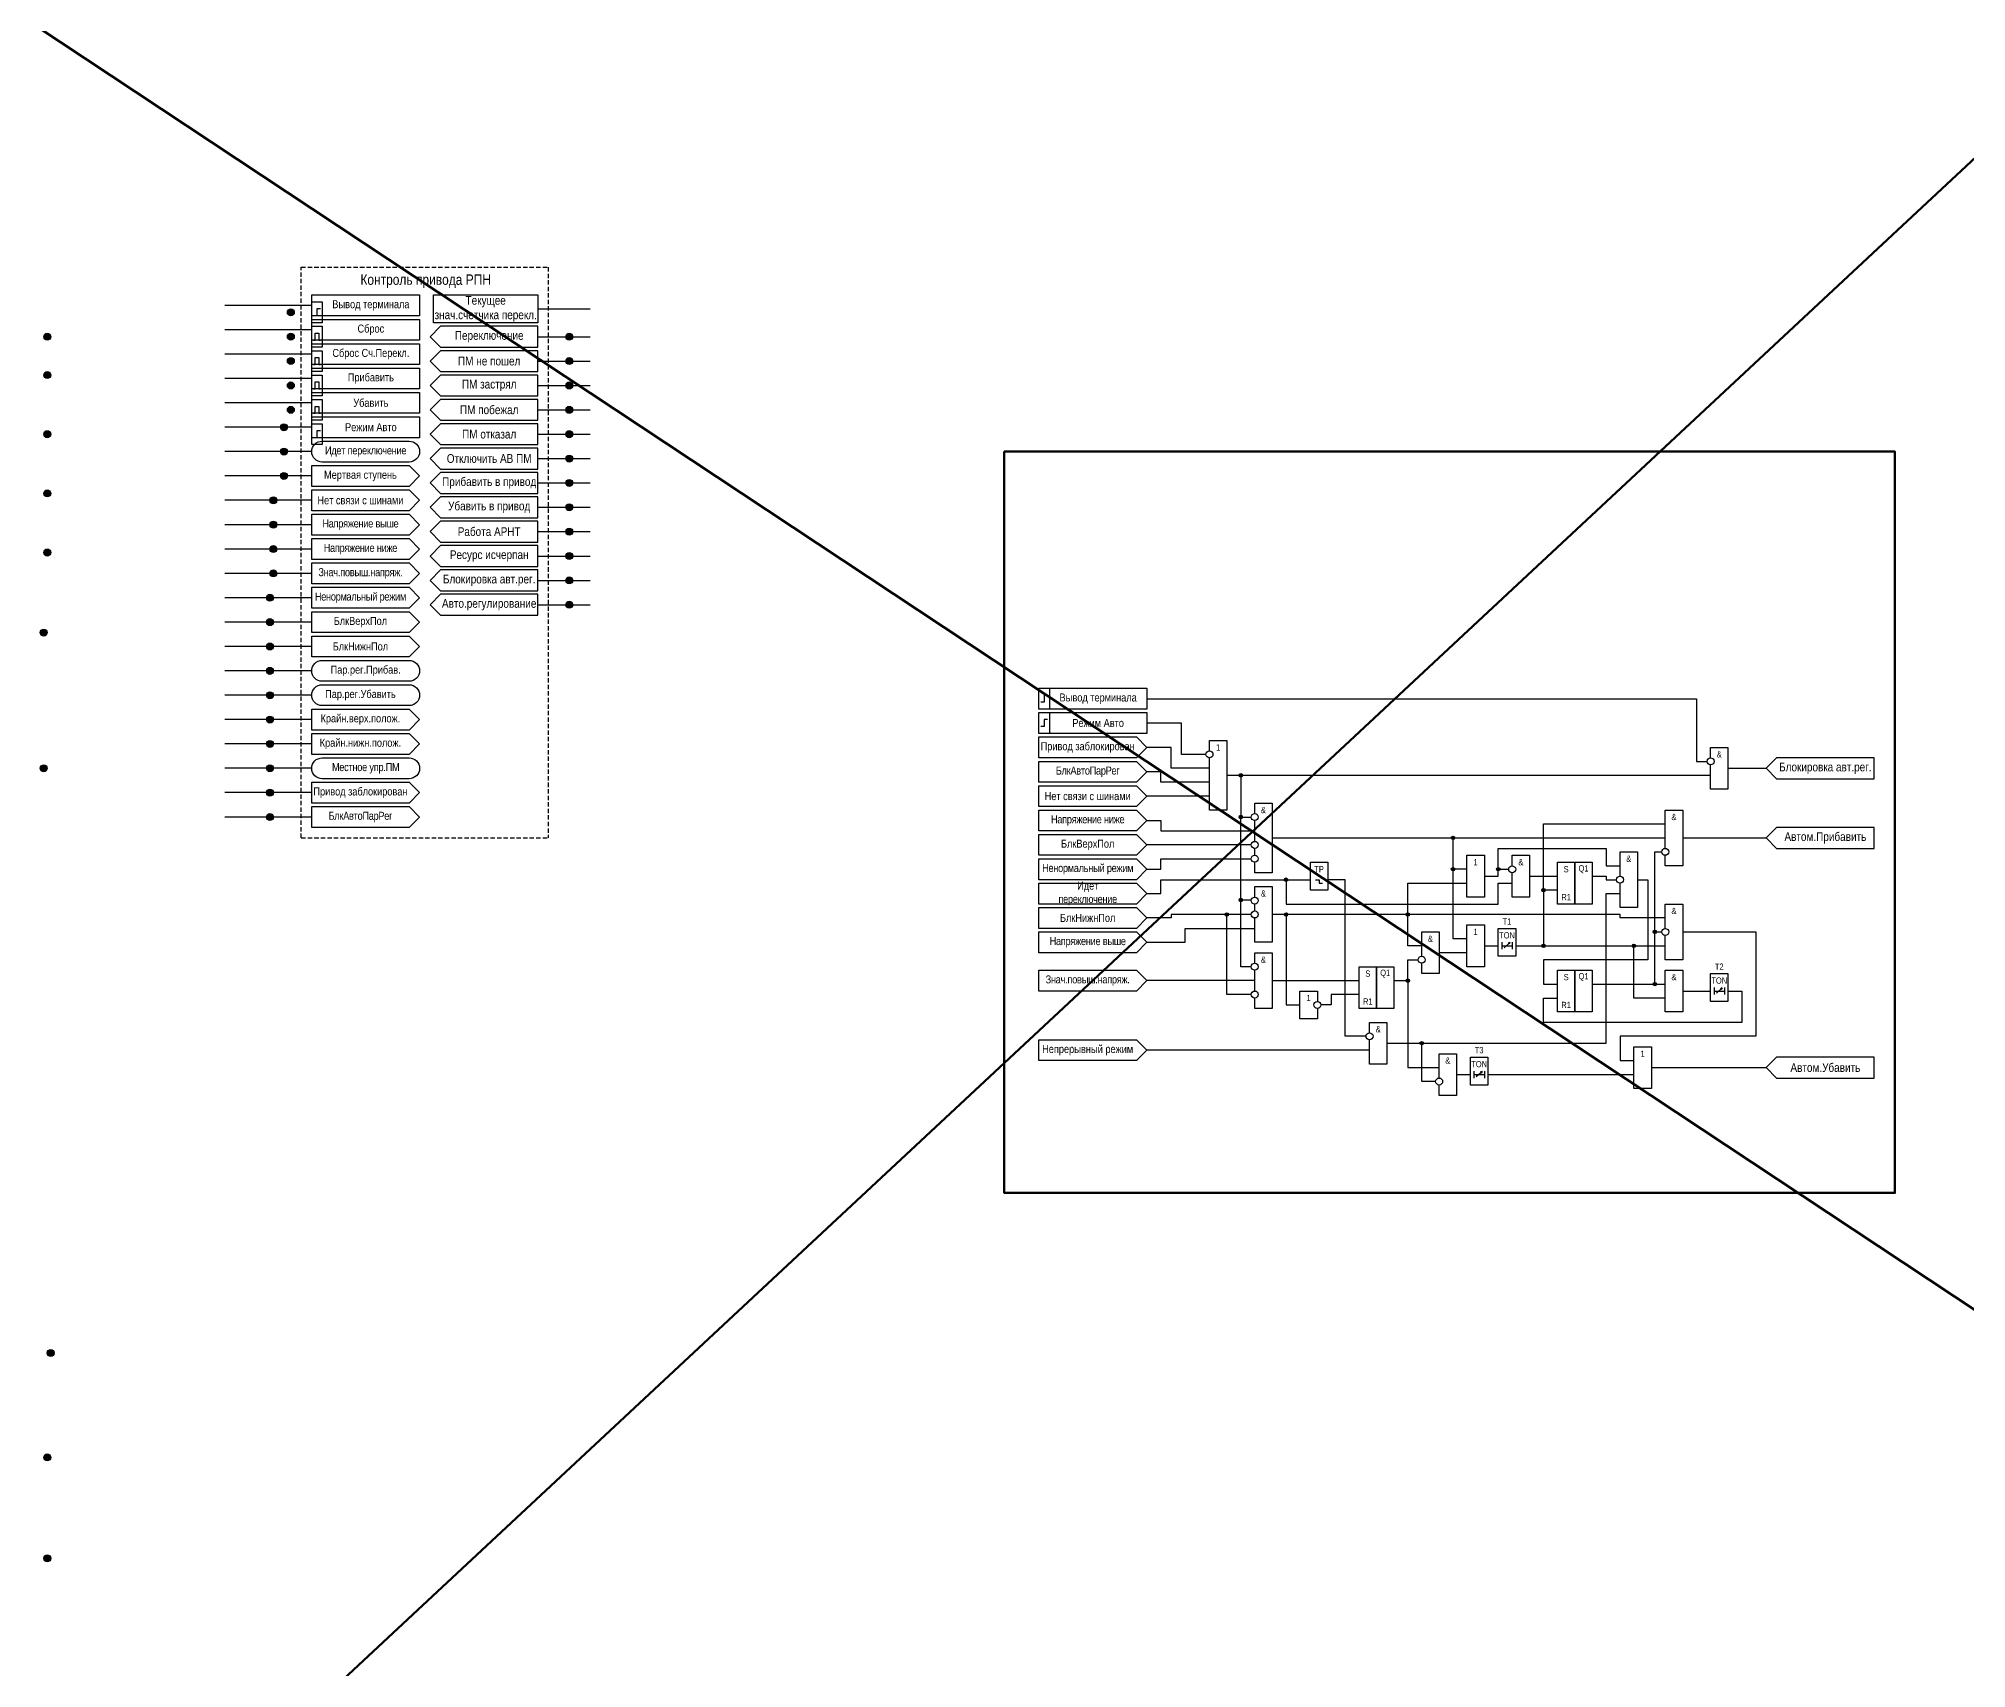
# Model space of a CAD drawing. Header units: millimetres. Extents: x -294 to 1760, y -2326 to 922.
# Drawn here: x 252 to 806, y -15 to 454 of the extents above; entities that cross this region are included whole.
import ezdxf

# ---------------------------------------------------------------- set-up
doc = ezdxf.new("R2010")
doc.units = ezdxf.units.MM
doc.linetypes.add('штриховая2', pattern=[0.375, 0.25, -0.125])
doc.layers.add('0 @ 1 (1)', color=7, linetype='Continuous')
doc.layers.add('Основная', color=7, linetype='Continuous')
doc.layers.add('TEXT', color=7, linetype='Continuous', lineweight=25)
doc.styles.add('2.5_Gost_RD', font='ARIALN.TTF', dxfattribs={"height": 2.5})
doc.styles.add('3.5_Gost_RD', font='ARIALN.TTF', dxfattribs={"height": 3.5})

# ---------------------------------------------------------------- blocks, each defined once
blk = doc.blocks.new('Точка')
at = {"ltscale": 100}
h = blk.add_hatch(color=256, dxfattribs=at)
h.dxf.hatch_style = 1
edge = h.paths.add_edge_path()
edge.add_arc((0, 0), 0.5, 0, 360)
blk.add_circle((0, 0), 0.5, dxfattribs=at)

msp = doc.modelspace()

# ---------------------------------------------------------------- hatches: boundary and pattern name
at = {"ltscale": 100}
h = msp.add_hatch(color=3, dxfattribs=at)
h.dxf.hatch_style = 1
h.paths.add_polyline_path([(325, 375, 1), (323, 375, 1)])
h = msp.add_hatch(color=3, dxfattribs=at)
h.dxf.hatch_style = 1
h.paths.add_polyline_path([(255, 368, 1), (253, 368, 1)])
h = msp.add_hatch(color=3, dxfattribs=at)
h.dxf.hatch_style = 1
h.paths.add_polyline_path([(325, 368, 1), (323, 368, 1)])
h = msp.add_hatch(color=3, dxfattribs=at)
h.dxf.hatch_style = 1
h.paths.add_polyline_path([(405, 368, 1), (403, 368, 1)])
h = msp.add_hatch(color=3, dxfattribs=at)
h.dxf.hatch_style = 1
h.paths.add_polyline_path([(325, 361, 1), (323, 361, 1)])
h = msp.add_hatch(color=3, dxfattribs=at)
h.dxf.hatch_style = 1
h.paths.add_polyline_path([(405, 361, 1), (403, 361, 1)])
h = msp.add_hatch(color=3, dxfattribs=at)
h.dxf.hatch_style = 1
h.paths.add_polyline_path([(255, 357, 1), (253, 357, 1)])
h = msp.add_hatch(color=3, dxfattribs=at)
h.dxf.hatch_style = 1
h.paths.add_polyline_path([(325, 354, 1), (323, 354, 1)])
h = msp.add_hatch(color=3, dxfattribs=at)
h.dxf.hatch_style = 1
h.paths.add_polyline_path([(405, 354, 1), (403, 354, 1)])
h = msp.add_hatch(color=3, dxfattribs=at)
h.dxf.hatch_style = 1
h.paths.add_polyline_path([(325, 347, 1), (323, 347, 1)])
h = msp.add_hatch(color=3, dxfattribs=at)
h.dxf.hatch_style = 1
h.paths.add_polyline_path([(405, 347, 1), (403, 347, 1)])
h = msp.add_hatch(color=3, dxfattribs=at)
h.dxf.hatch_style = 1
h.paths.add_polyline_path([(255, 340, 1), (253, 340, 1)])
h = msp.add_hatch(color=3, dxfattribs=at)
h.dxf.hatch_style = 1
h.paths.add_polyline_path([(323, 342, 1), (321, 342, 1)])
h = msp.add_hatch(color=3, dxfattribs=at)
h.dxf.hatch_style = 1
h.paths.add_polyline_path([(405, 340, 1), (403, 340, 1)])
h = msp.add_hatch(color=3, dxfattribs=at)
h.dxf.hatch_style = 1
h.paths.add_polyline_path([(323, 335, 1), (321, 335, 1)])
h = msp.add_hatch(color=3, dxfattribs=at)
h.dxf.hatch_style = 1
h.paths.add_polyline_path([(405, 333, 1), (403, 333, 1)])
h = msp.add_hatch(color=3, dxfattribs=at)
h.dxf.hatch_style = 1
h.paths.add_polyline_path([(323, 328, 1), (321, 328, 1)])
h = msp.add_hatch(color=3, dxfattribs=at)
h.dxf.hatch_style = 1
h.paths.add_polyline_path([(405, 326, 1), (403, 326, 1)])
h = msp.add_hatch(color=3, dxfattribs=at)
h.dxf.hatch_style = 1
h.paths.add_polyline_path([(255, 323, 1), (253, 323, 1)])
h = msp.add_hatch(color=3, dxfattribs=at)
h.dxf.hatch_style = 1
h.paths.add_polyline_path([(320, 321, 1), (318, 321, 1)])
h = msp.add_hatch(color=3, dxfattribs=at)
h.dxf.hatch_style = 1
h.paths.add_polyline_path([(405, 319, 1), (403, 319, 1)])
h = msp.add_hatch(color=3, dxfattribs=at)
h.dxf.hatch_style = 1
h.paths.add_polyline_path([(320, 314, 1), (318, 314, 1)])
h = msp.add_hatch(color=3, dxfattribs=at)
h.dxf.hatch_style = 1
h.paths.add_polyline_path([(405, 312, 1), (403, 312, 1)])
h = msp.add_hatch(color=3, dxfattribs=at)
h.dxf.hatch_style = 1
h.paths.add_polyline_path([(255, 306, 1), (253, 306, 1)])
h = msp.add_hatch(color=3, dxfattribs=at)
h.dxf.hatch_style = 1
h.paths.add_polyline_path([(320, 307, 1), (318, 307, 1)])
h = msp.add_hatch(color=3, dxfattribs=at)
h.dxf.hatch_style = 1
h.paths.add_polyline_path([(405, 305, 1), (403, 305, 1)])
h = msp.add_hatch(color=3, dxfattribs=at)
h.dxf.hatch_style = 1
h.paths.add_polyline_path([(320, 300, 1), (318, 300, 1)])
h = msp.add_hatch(color=3, dxfattribs=at)
h.dxf.hatch_style = 1
h.paths.add_polyline_path([(319, 293, 1), (317, 293, 1)])
h = msp.add_hatch(color=3, dxfattribs=at)
h.dxf.hatch_style = 1
h.paths.add_polyline_path([(405, 298, 1), (403, 298, 1)])
h = msp.add_hatch(color=3, dxfattribs=at)
h.dxf.hatch_style = 1
h.paths.add_polyline_path([(405, 291, 1), (403, 291, 1)])
h = msp.add_hatch(color=3, dxfattribs=at)
h.dxf.hatch_style = 1
h.paths.add_polyline_path([(254, 283, 1), (252, 283, 1)])
h = msp.add_hatch(color=3, dxfattribs=at)
h.dxf.hatch_style = 1
h.paths.add_polyline_path([(319, 286, 1), (317, 286, 1)])
h = msp.add_hatch(color=3, dxfattribs=at)
h.dxf.hatch_style = 1
h.paths.add_polyline_path([(319, 279, 1), (317, 279, 1)])
h = msp.add_hatch(color=3, dxfattribs=at)
h.dxf.hatch_style = 1
h.paths.add_polyline_path([(319, 272, 1), (317, 272, 1)])
h = msp.add_hatch(color=3, dxfattribs=at)
h.dxf.hatch_style = 1
h.paths.add_polyline_path([(319, 265, 1), (317, 265, 1)])
h = msp.add_hatch(color=3, dxfattribs=at)
h.dxf.hatch_style = 1
h.paths.add_polyline_path([(319, 258, 1), (317, 258, 1)])
h = msp.add_hatch(color=3, dxfattribs=at)
h.dxf.hatch_style = 1
h.paths.add_polyline_path([(319, 251, 1), (317, 251, 1)])
h = msp.add_hatch(color=3, dxfattribs=at)
h.dxf.hatch_style = 1
h.paths.add_polyline_path([(254, 244, 1), (252, 244, 1)])
h = msp.add_hatch(color=3, dxfattribs=at)
h.dxf.hatch_style = 1
h.paths.add_polyline_path([(319, 244, 1), (317, 244, 1)])
h = msp.add_hatch(color=3, dxfattribs=at)
h.dxf.hatch_style = 1
h.paths.add_polyline_path([(319, 237, 1), (317, 237, 1)])
h = msp.add_hatch(color=3, dxfattribs=at)
h.dxf.hatch_style = 1
h.paths.add_polyline_path([(319, 230, 1), (317, 230, 1)])
h = msp.add_hatch(color=3, dxfattribs=at)
h.dxf.hatch_style = 1
h.paths.add_polyline_path([(256, 76, 1), (254, 76, 1)])
h = msp.add_hatch(color=3, dxfattribs=at)
h.dxf.hatch_style = 1
h.paths.add_polyline_path([(255, 46, 1), (253, 46, 1)])
h = msp.add_hatch(color=3, dxfattribs=at)
h.dxf.hatch_style = 1
h.paths.add_polyline_path([(255, 17, 1), (253, 17, 1)])

# ---------------------------------------------------------------- linework, layer by layer
at = {"linetype": 'штриховая2', "ltscale": 5}
for p, q in [((327, 388), (398, 388)), ((327, 224), (327, 388)), ((398, 388), (398, 224)), ((327, 224), (398, 224))]:
    msp.add_line(p, q, dxfattribs=at)
at = {"ltscale": 100}
for p, q in [((330, 377), (305, 377)), ((395, 376), (410, 376)), ((330, 370), (305, 370)), ((395, 368), (410, 368)), ((330, 363), (305, 363)), ((395, 361), (410, 361)), ((330, 356), (305, 356)), ((395, 354), (410, 354)), ((330, 349), (305, 349)), ((395, 347), (410, 347)), ((395, 347), (410, 347)), ((330, 342), (305, 342)), ((395, 340), (410, 340)), ((395, 340), (410, 340)), ((330, 335), (305, 335)), ((395, 333), (410, 333)), ((330, 328), (305, 328)), ((358, 325), (330, 325)), ((395, 326), (410, 326)), ((330, 321), (305, 321)), ((358, 318), (330, 318)), ((395, 319), (410, 319)), ((330, 314), (305, 314)), ((358, 311), (330, 311)), ((395, 312), (410, 312)), ((330, 307), (305, 307)), ((395, 305), (410, 305)), ((330, 300), (305, 300)), ((358, 304), (330, 304)), ((358, 297), (330, 297)), ((395, 298), (410, 298)), ((330, 293), (305, 293)), ((358, 290), (330, 290)), ((395, 291), (410, 291)), ((330, 286), (305, 286)), ((358, 283), (330, 283)), ((330, 279), (305, 279)), ((330, 272), (305, 272)), ((358, 276), (330, 276)), ((330, 265), (305, 265)), ((330, 258), (305, 258)), ((358, 255), (330, 255)), ((330, 251), (305, 251)), ((330, 244), (305, 244)), ((358, 248), (330, 248)), ((737, 244), (748, 244)), ((330, 237), (305, 237)), ((358, 234), (330, 234)), ((330, 230), (305, 230)), ((724, 224), (748, 224)), ((619.5, 211), (620.5, 211)), ((567, 205), (539, 205)), ((667, 193), (671, 193)), ((724, 180), (732, 180)), ((659, 156), (663, 156)), ((715, 158), (748, 158))]:
    msp.add_line(p, q, dxfattribs=at)
at = {"color": 7, "ltscale": 100}
for p, q in [((672.67, 192.41), (674.34, 193.9)), ((674.34, 193.9), (673.82, 193.68)), ((674.34, 193.9), (674.08, 193.43)), ((733.67, 179.41), (735.34, 180.9)), ((735.34, 180.9), (734.82, 180.68)), ((735.34, 180.9), (735.08, 180.43)), ((664.67, 155.41), (666.34, 156.9)), ((666.34, 156.9), (665.82, 156.68)), ((666.34, 156.9), (666.08, 156.43))]:
    msp.add_line(p, q, dxfattribs=at)
at = {"color": 2, "lineweight": 106, "ltscale": 100}
for points in [[(-218, -537), (1347, 922)], [(-294, 818), (1760, -542)]]:
    msp.add_lwpolyline(points, dxfattribs=at)
at = {"ltscale": 100}
for points in [[(330, 380), (361, 380), (361, 374), (330, 374)], [(330, 378), (333, 378), (333, 372), (330, 372)], [(365, 380), (395, 380), (395, 372), (365, 372)], [(330, 373), (361, 373), (361, 367), (330, 367)], [(330, 371), (333, 371), (333, 365), (330, 365)], [(330, 366), (361, 366), (361, 360), (330, 360)], [(395, 365), (395, 371), (367, 371), (364, 368), (367, 365)], [(330, 364), (333, 364), (333, 358), (330, 358)], [(395, 358), (395, 364), (367, 364), (364, 361), (367, 358)], [(330, 359), (361, 359), (361, 353), (330, 353)], [(330, 357), (333, 357), (333, 351), (330, 351)], [(395, 351), (395, 357), (367, 357), (364, 354), (367, 351)], [(330, 352), (361, 352), (361, 346), (330, 346)], [(330, 350), (333, 350), (333, 344), (330, 344)], [(395, 344), (395, 350), (367, 350), (364, 347), (367, 344)], [(330, 345), (361, 345), (361, 339), (330, 339)], [(330, 343), (333, 343), (333, 337), (330, 337)], [(395, 337), (395, 343), (367, 343), (364, 340), (367, 337)], [(395, 330), (395, 336), (367, 336), (364, 333), (367, 330)], [(395, 323), (395, 329), (367, 329), (364, 326), (367, 323)], [(395, 316), (395, 322), (367, 322), (364, 319), (367, 316)], [(395, 309), (395, 315), (367, 315), (364, 312), (367, 309)], [(395, 302), (395, 308), (367, 308), (364, 305), (367, 302)], [(395, 295), (395, 301), (367, 301), (364, 298), (367, 295)], [(395, 288), (395, 294), (367, 294), (364, 291), (367, 288)], [(539, 267), (542, 267), (542, 261), (539, 261)], [(539, 267), (570, 267), (570, 261), (539, 261)], [(539, 260), (542, 260), (542, 254), (539, 254)], [(539, 260), (570, 260), (570, 254), (539, 254)], [(779, 241), (779, 247), (751, 247), (748, 244), (751, 241)], [(779, 221), (779, 227), (751, 227), (748, 224), (751, 221)], [(617, 217), (622, 217), (622, 209), (617, 209)], [(688, 217), (693, 217), (693, 205), (688, 205)], [(693, 217), (698, 217), (698, 205), (693, 205)], [(671, 198), (676, 198), (676, 190), (671, 190)], [(631, 187), (636, 187), (636, 175), (631, 175)], [(636, 187), (641, 187), (641, 175), (636, 175)], [(688, 186), (693, 186), (693, 174), (688, 174)], [(693, 186), (698, 186), (698, 174), (693, 174)], [(732, 185), (737, 185), (737, 177), (732, 177)], [(663, 161), (668, 161), (668, 153), (663, 153)], [(779, 155), (779, 161), (751, 161), (748, 158), (751, 155)]]:
    msp.add_lwpolyline(points, close=True, dxfattribs=at)
at = {"lineweight": 30, "ltscale": 100}
for points in [[(332.5, 376), (331.5, 376), (331.5, 374), (330.5, 374)], [(330.5, 367), (331, 367), (331, 369), (332, 369), (332, 367), (332.5, 367)], [(330.5, 360), (331, 360), (331, 362), (332, 362), (332, 360), (332.5, 360)], [(330.5, 353), (331, 353), (331, 355), (332, 355), (332, 353), (332.5, 353)], [(330.5, 346), (331, 346), (331, 348), (332, 348), (332, 346), (332.5, 346)], [(332.5, 341), (331.5, 341), (331.5, 339), (330.5, 339)], [(541.5, 265), (540.5, 265), (540.5, 263), (539.5, 263)], [(541.5, 258), (540.5, 258), (540.5, 256), (539.5, 256)]]:
    msp.add_lwpolyline(points, dxfattribs=at)
at = {"ltscale": 100}
for points in [[(333, 332, -1), (333, 338), (358, 338, -1), (358, 332)], [(333, 269, -1), (333, 275), (358, 275, -1), (358, 269)], [(333, 262, -1), (333, 268), (358, 268, -1), (358, 262)], [(333, 241, -1), (333, 247), (358, 247, -1), (358, 241)]]:
    msp.add_lwpolyline(points, format="xyb", close=True, dxfattribs=at)
at = {"color": 3, "lineweight": 106, "ltscale": 100}
msp.add_lwpolyline([(529, 335), (785, 335), (785, 122), (529, 122)], close=True, dxfattribs=at)
at = {"ltscale": 100}
for points in [[(330, 331), (358, 331), (361, 328), (358, 325), (330, 325), (330, 331)], [(330, 324), (358, 324), (361, 321), (358, 318), (330, 318), (330, 324)], [(330, 317), (358, 317), (361, 314), (358, 311), (330, 311), (330, 317)], [(330, 310), (358, 310), (361, 307), (358, 304), (330, 304), (330, 310)], [(330, 303), (358, 303), (361, 300), (358, 297), (330, 297), (330, 303)], [(330, 296), (358, 296), (361, 293), (358, 290), (330, 290), (330, 296)], [(330, 289), (358, 289), (361, 286), (358, 283), (330, 283), (330, 289)], [(330, 282), (358, 282), (361, 279), (358, 276), (330, 276), (330, 282)], [(330, 261), (358, 261), (361, 258), (358, 255), (330, 255), (330, 261)], [(570, 264), (728, 264), (728, 246), (731, 246)], [(587, 248), (580, 248), (580, 257), (570, 257)], [(330, 254), (358, 254), (361, 251), (358, 248), (330, 248), (330, 254)], [(539, 253), (567, 253), (570, 250), (567, 247), (539, 247), (539, 253)], [(588, 244), (577, 244), (577, 250), (570, 250)], [(588, 249), (588, 252), (593, 252), (593, 232), (588, 232), (588, 246)], [(732, 247), (732, 250), (737, 250), (737, 238), (732, 238), (732, 244)], [(539, 246), (567, 246), (570, 243), (567, 240), (539, 240), (539, 246)], [(588, 246), (588, 247)], [(732, 244), (732, 245)], [(330, 240), (358, 240), (361, 237), (358, 234), (330, 234), (330, 240)], [(539, 239), (567, 239), (570, 236), (567, 233), (539, 233), (539, 239)], [(588, 240), (574, 240), (574, 243), (570, 243)], [(593, 242), (732, 242)], [(597, 242), (597, 230), (600, 230)], [(330, 233), (358, 233), (361, 230), (358, 227), (330, 227), (330, 233)], [(588, 236), (570, 236)], [(601, 231), (601, 234), (606, 234), (606, 214), (601, 214), (601, 217)], [(539, 232), (567, 232), (570, 229), (567, 226), (539, 226), (539, 232)], [(570, 229), (574, 229), (574, 226), (601, 226)], [(600.01, 206.14), (597, 206.14), (597, 230)], [(601, 228), (601, 229)], [(601, 223), (601, 228)], [(684, 209), (684, 228), (719, 228)], [(719, 226), (719, 232), (724, 232), (724, 216), (719, 216), (719, 219)], [(539, 225), (567, 225), (570, 222), (567, 219), (539, 219), (539, 225)], [(600, 222), (570, 222)], [(606, 224), (719, 224)], [(662, 195), (658, 195), (658, 224)], [(719, 221), (719, 226)], [(539, 218), (567, 218), (570, 215), (567, 212), (539, 212), (539, 218)], [(570, 215), (574, 215), (574, 218), (600, 218)], [(601, 219), (601, 221)], [(662, 213), (662, 219), (667, 219), (667, 207), (662, 207), (662, 213)], [(671, 215), (671, 221), (702, 221), (702, 216), (706, 216)], [(675, 216), (675, 219), (680, 219), (680, 207), (675, 207), (675, 213)], [(698, 182), (716, 182), (716, 220), (718, 220)], [(706, 213), (706, 220), (711, 220), (711, 204), (706, 204), (706, 211)], [(539, 211), (567, 211), (570, 208), (567, 205), (539, 205), (539, 211)], [(570, 208), (574, 208), (574, 212), (610, 212), (610, 205), (671, 205), (671, 211), (675, 211)], [(610, 212), (617, 212)], [(618.5, 212), (619.5, 212)], [(619.5, 212), (619.5, 211)], [(633, 167), (627, 167), (627, 212), (622, 212)], [(645, 202), (645, 211), (662, 211)], [(662, 215), (658, 215)], [(667, 213), (671, 213), (671, 215), (674, 215)], [(675, 213), (675, 214)], [(680, 213), (688, 213)], [(711, 212), (714, 212), (714, 189), (684, 189), (684, 182), (688, 182)], [(698, 213), (702, 213), (702, 212), (705, 212)], [(600, 187), (597, 187), (597, 206.14)], [(601, 207), (601, 210), (606, 210), (606, 194), (601, 194), (601, 201)], [(601, 204), (601, 205)], [(639, 165), (702, 165), (702, 208), (706, 208)], [(688, 209), (684, 209), (684, 193)], [(719, 198), (719, 205), (724, 205), (724, 189), (719, 189), (719, 196)], [(539, 204), (567, 204), (570, 201), (567, 198), (539, 198), (539, 204)], [(600, 202), (577, 202), (577, 201), (570, 201)], [(600, 179), (593, 179), (593, 202)], [(601, 203), (601, 204)], [(719, 201), (706, 201), (706, 202), (606, 202)], [(610, 202), (610, 176), (614, 176)], [(649, 193), (645, 193), (645, 202)], [(539, 197), (567, 197), (570, 194), (567, 191), (539, 191), (539, 197)], [(570, 194), (581, 194), (581, 198), (601, 198)], [(649, 191), (649, 197), (654, 197), (654, 185), (649, 185), (649, 188)], [(662, 193), (662, 199), (667, 199), (667, 187), (662, 187), (662, 193)], [(672, 194), (672, 192)], [(675, 194), (675, 192)], [(724, 197), (745, 197), (745, 167), (706, 167), (706, 160), (710, 160)], [(716, 197), (718, 197)], [(601, 188), (601, 191), (606, 191), (606, 175), (601, 175), (601, 178)], [(641, 183), (645, 183), (645, 189), (648, 189)], [(649, 190), (649, 191)], [(662, 191), (654, 191)], [(672, 193), (675, 193)], [(676, 193), (719, 193)], [(719, 178), (710, 178), (710, 193)], [(539, 186), (567, 186), (570, 183), (567, 180), (539, 180), (539, 186)], [(601, 183), (570, 183)], [(601, 185), (601, 186)], [(601, 180), (601, 185)], [(606, 183), (631, 183)], [(645, 183), (645, 158), (654, 158)], [(719, 180), (719, 186), (724, 186), (724, 174), (719, 174), (719, 180)], [(614, 176), (614, 180), (619, 180), (619, 177)], [(631, 179), (623, 179), (623, 176), (620, 176)], [(737, 180), (741, 180), (741, 171), (684, 171), (684, 178), (688, 178)], [(716, 182), (719, 182)], [(733, 181), (733, 179)], [(733, 180), (736, 180)], [(736, 181), (736, 179)], [(619, 175), (619, 172), (614, 172), (614, 176)], [(634, 168), (634, 171), (639, 171), (639, 159), (634, 159), (634, 165)], [(539, 166), (567, 166), (570, 163), (567, 160), (539, 160), (539, 166)], [(634, 163), (570, 163)], [(634, 165), (634, 166)], [(653, 154), (649, 154), (649, 165)], [(654, 155), (654, 162), (659, 162), (659, 150), (654, 150), (654, 153)], [(710, 158), (710, 164), (715, 164), (715, 152), (710, 152), (710, 158)], [(664, 157), (664, 155)], [(664, 156), (667, 156)], [(667, 157), (667, 155)], [(668, 156), (710, 156)]]:
    msp.add_lwpolyline(points, dxfattribs=at)
for centre in [(324, 375), (254, 368), (324, 368), (404, 368), (324, 361), (404, 361), (254, 357), (324, 354), (404, 354), (324, 347), (404, 347), (254, 340), (322, 342), (404, 340), (322, 335), (404, 333), (322, 328), (404, 326), (254, 323), (319, 321), (404, 319), (319, 314), (404, 312), (254, 306), (319, 307), (404, 305), (319, 300), (318, 293), (404, 298), (404, 291), (253, 283), (318, 286), (318, 279), (318, 272), (318, 265), (318, 258), (318, 251), (253, 244), (318, 244), (588, 248), (732, 246), (318, 237), (318, 230), (601, 230), (601, 222), (601, 218), (719, 220), (675, 215), (706, 212), (601, 206), (601, 202), (719, 197), (649, 189), (601, 187), (601, 179), (619, 176), (634, 167), (654, 154), (255, 76), (254, 46), (254, 17)]:
    msp.add_circle(centre, 1, dxfattribs=at)

# ---------------------------------------------------------------- block references
for p in [(597, 242), (597, 230), (658, 224), (610, 212), (658, 215), (671, 215), (597, 206.14), (684, 209), (593, 202), (610, 202), (645, 202), (716, 197), (684, 193), (710, 193), (645, 183), (716, 182), (649, 165)]:
    msp.add_blockref('Точка', p, dxfattribs=at)

# ---------------------------------------------------------------- texts
at = {"color": 30, "style": '3.5_Gost_RD'}
msp.add_text('Контроль привода РПН', height=3, dxfattribs=at).set_placement((344, 382.92))
at = {"color": 0, "ltscale": 100, "char_height": 2.3, "width": 28, "attachment_point": 5, "style": '2.5_Gost_RD'}
for s, insert in [('{\\C256;Вывод терминала}', (347, 377)), ('{\\C256;Прибавить}', (347, 356)), ('{\\C256;Вывод терминала}', (556, 264)), ('{\\C256;Режим Авто}', (556, 257))]:
    msp.add_mtext(s, dxfattribs=dict(at, insert=insert))
at = {"ltscale": 100, "attachment_point": 5, "style": '2.5_Gost_RD'}
for s, insert, char_height, width in [('Текущее знач.счетчика перекл.', (380, 376), 2.5, 30), ('Переключение', (381, 368), 2.5, 28), ('ПМ не пошел', (381, 361), 2.5, 28), ('ПМ застрял', (381, 354), 2.5, 28), ('ПМ побежал', (381, 347), 2.5, 28), ('ПМ отказал', (381, 340), 2.5, 28), ('Отключить АВ ПМ', (381, 333), 2.5, 28), ('Прибавить в привод', (381, 326), 2.5, 28), ('Убавить в привод', (381, 319), 2.5, 28), ('Работа АРНТ', (381, 312), 2.5, 28), ('Ресурс исчерпан', (381, 305), 2.5, 28), ('Блокировка авт.рег.', (381, 298), 2.5, 28), ('Авто.регулирование', (381, 291), 2.5, 28), ('Привод заблокирован', (553, 250), 2.3, 28), ('{\\T0.95;БлкАвтоПарРег}', (553, 243), 2.3, 28), ('Блокировка авт.рег.', (765, 244), 2.5, 28), ('Нет связи с шинами', (553, 236), 2.3, 28), ('{\\T0.95;Напряжение ниже}', (553, 229), 2.3, 28), ('Автом.Прибавить', (765, 224), 2.5, 28), ('{\\T0.95;Ненормальный режим}', (553, 215), 2.3, 28), ('Q1', (695.5, 215), 1.8, 5), ('Иде{\\A1;\\T0.95;т \\Pпереключение}', (553, 208), 2.3, 28), ('S', (690.5, 215), 1.8, 5), ('R1', (690.5, 207), 1.8, 5), ('T1', (673.5, 200), 1.8, 5), ('{\\T0.95;Напряжение выше}', (553, 194), 2.3, 28), ('TON', (673.5, 196), 1.8, 5), ('{\\T0.95;Знач.повыш.напряж.}', (553, 183), 2.3, 28), ('S', (633.5, 185), 1.8, 5), ('Q1', (638.5, 185), 1.8, 5), ('S', (690.5, 184), 1.8, 5), ('Q1', (695.5, 184), 1.8, 5), ('TON', (734.5, 183), 1.8, 5), ('T2', (734.5, 187), 1.8, 5), ('R1', (633.5, 177), 1.8, 5), ('R1', (690.5, 176), 1.8, 5), ('Непрерывный режим', (553, 163), 2.3, 28), ('T3', (665.5, 163), 1.8, 5), ('TON', (665.5, 159), 1.8, 5), ('Автом.Убавить', (765, 158), 2.5, 28)]:
    msp.add_mtext(s, dxfattribs=dict(at, insert=insert, char_height=char_height, width=width))
at = {"color": 2, "ltscale": 100, "char_height": 2.3, "width": 28, "attachment_point": 5, "style": '2.5_Gost_RD'}
for s, insert in [('{\\C256;Сброс}', (347, 370)), ('{\\C256;Сброс Сч.Перекл.}', (347, 363))]:
    msp.add_mtext(s, dxfattribs=dict(at, insert=insert))
at = {"layer": '0 @ 1 (1)', "ltscale": 100, "char_height": 1.8, "width": 5, "attachment_point": 5, "style": '2.5_Gost_RD'}
for s, insert in [('1', (590.5, 250)), ('&', (734.5, 248)), ('&', (603.5, 232)), ('&', (721.5, 230)), ('1', (664.5, 217)), ('&', (677.5, 217)), ('&', (708.5, 218)), ('TP', (619.5, 215)), ('&', (603.5, 208)), ('&', (721.5, 203)), ('&', (651.5, 195)), ('1', (664.5, 197)), ('&', (603.5, 189)), ('&', (721.5, 184)), ('1', (616.5, 178)), ('&', (636.5, 169)), ('&', (656.5, 160)), ('1', (712.5, 162))]:
    msp.add_mtext(s, dxfattribs=dict(at, insert=insert))
at = {"layer": 'TEXT', "color": 0, "ltscale": 100, "insert": (347, 342), "char_height": 2.3, "width": 28, "attachment_point": 5, "style": '2.5_Gost_RD'}
msp.add_mtext('{\\C256;Режим Авто}', dxfattribs=at)
at = {"layer": 'TEXT', "ltscale": 100, "char_height": 2.3, "attachment_point": 5, "style": '2.5_Gost_RD'}
for s, insert, width in [('\\A1;{\\T0.95;Идет переключение}', (345.5, 335), 31), ('Мертвая ступень', (344, 328), 28), ('Нет связи с шинами', (344, 321), 28), ('{\\T0.95;Напряжение выше}', (344, 314), 28), ('{\\T0.95;Напряжение ниже}', (344, 307), 28), ('{\\T0.95;Знач.повыш.напряж.}', (344, 300), 28), ('{\\T0.95;Ненормальный режим}', (344, 293), 28), ('БлкВерхПол', (344, 286), 28), ('БлкНижнПол', (344, 279), 28), ('Пар.рег.Прибав.', (345.5, 272), 31), ('Пар.рег.Убавить', (344, 265), 28), ('Крайн.верх.полож.', (344, 258), 28), ('Крайн.нижн.полож.', (344, 251), 28), ('{\\T0.95;Местное упр.ПМ}', (345.5, 244), 31), ('Привод заблокирован', (344, 237), 28), ('{\\T0.95;БлкАвтоПарРег}', (344, 230), 28), ('БлкВерхПол', (553, 222), 28), ('БлкНижнПол', (553, 201), 28)]:
    msp.add_mtext(s, dxfattribs=dict(at, insert=insert, width=width))
at = {"layer": 'Основная', "color": 1, "ltscale": 100, "insert": (347, 349), "char_height": 2.3, "width": 28, "attachment_point": 5, "style": '2.5_Gost_RD'}
msp.add_mtext('{\\C256;Убавить}', dxfattribs=at)

doc.saveas('drawing.dxf')
